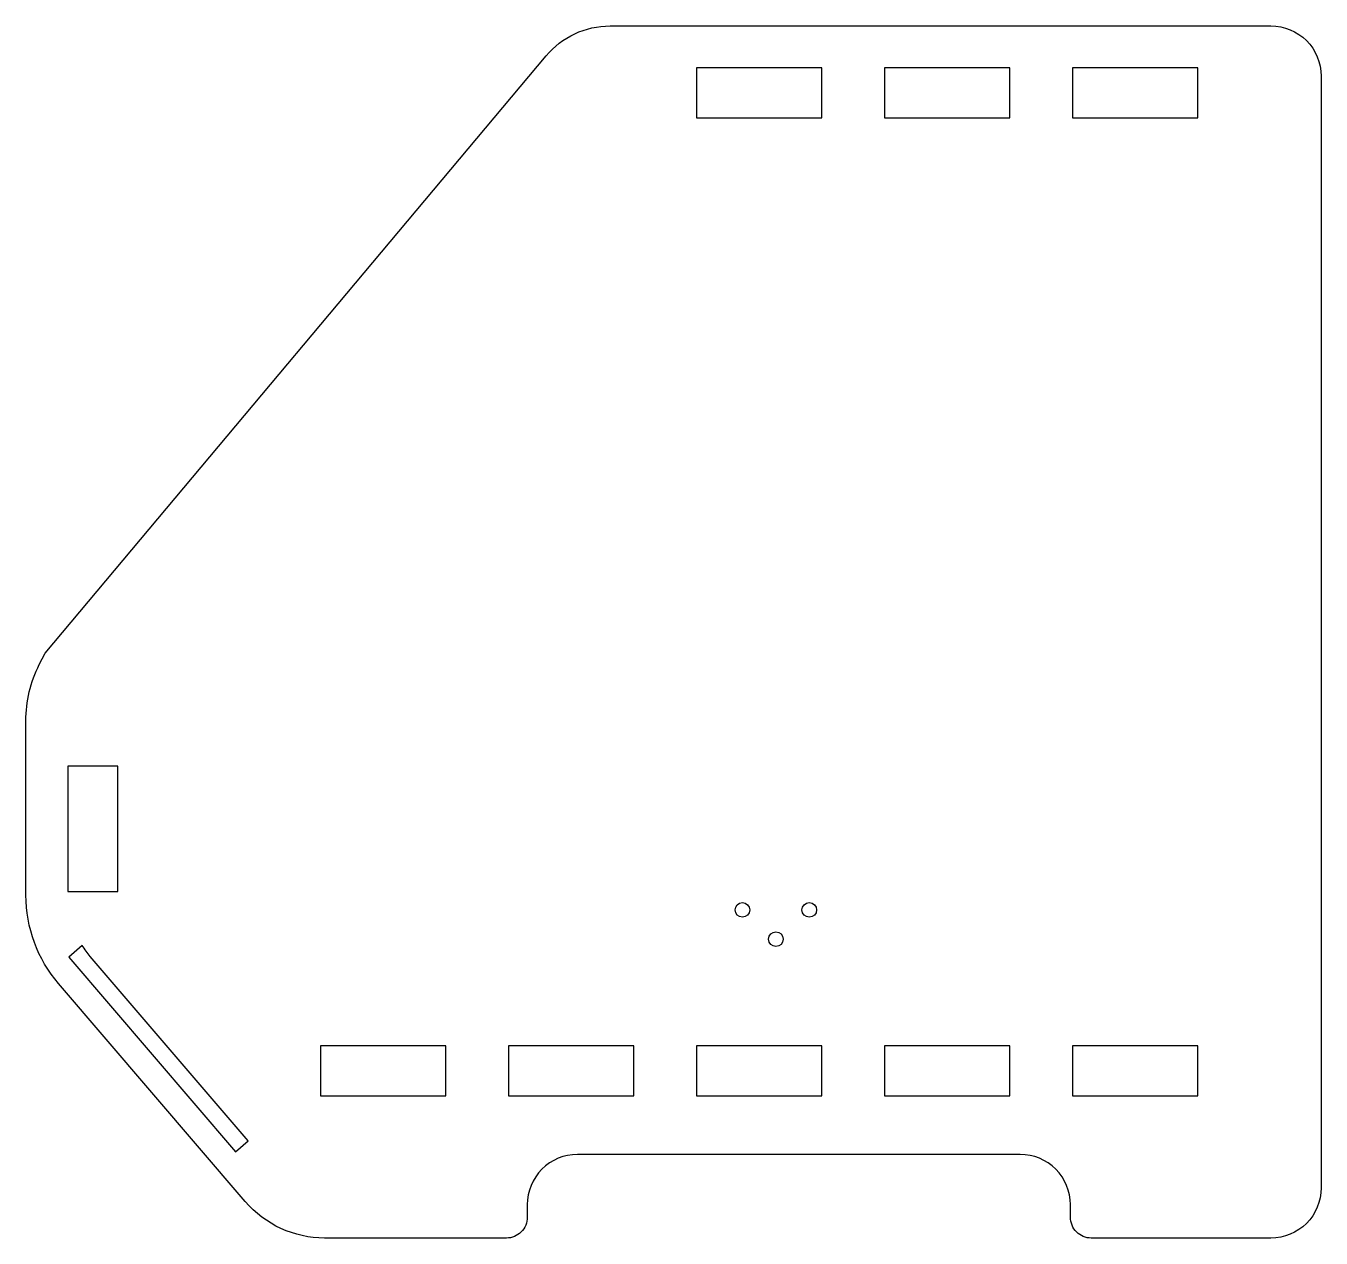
# Model space of a CAD drawing. Header units: millimetres. Extents: x 187 to 497, y -1706 to -1416.
import ezdxf

# ---------------------------------------------------------------- set-up
doc = ezdxf.new("R2010")
doc.units = ezdxf.units.MM
doc.layers.get('0').update_dxf_attribs({"linetype": 'CONTINUOUS'})

msp = doc.modelspace()

# ---------------------------------------------------------------- linework, layer by layer
for points in [[(191.76, -1565.93), (311.68, -1423.02, -0.221695), (327, -1415.87), (485.18, -1415.87, -0.414214), (497.18, -1427.87), (497.18, -1693.87, -0.414214), (485.18, -1705.87), (442.18, -1705.87, -0.414214), (437.18, -1700.87), (437.18, -1697.87, 0.414214), (425.18, -1685.87), (319.18, -1685.87, 0.414214), (307.18, -1697.87), (307.18, -1700.87, -0.414214), (302.18, -1705.87), (258.67, -1705.87, -0.218944), (239.69, -1697.14), (195, -1645, -0.179033), (187.18, -1623.85), (187.18, -1582.16, -0.117175), (190.38, -1568.66)], [(202.59, -1638.49, -0.036242), (200.66, -1635.87), (197.44, -1638.63), (237.38, -1685.22), (240.41, -1682.62)]]:
    msp.add_lwpolyline(points, format="xyb", close=True)
for points in [[(347.68, -1437.87), (377.68, -1437.87), (377.68, -1425.87), (347.68, -1425.87)], [(392.68, -1437.87), (422.68, -1437.87), (422.68, -1425.87), (392.68, -1425.87)], [(437.68, -1437.87), (467.68, -1437.87), (467.68, -1425.87), (437.68, -1425.87)], [(197.18, -1622.95), (209.18, -1622.95), (209.18, -1592.95), (197.18, -1592.95)], [(257.68, -1659.84), (257.68, -1671.84), (287.68, -1671.84), (287.68, -1659.84)], [(302.68, -1659.84), (302.68, -1671.84), (332.68, -1671.84), (332.68, -1659.84)], [(347.68, -1659.84), (347.68, -1671.84), (377.68, -1671.84), (377.68, -1659.84)], [(392.68, -1659.84), (392.68, -1671.84), (422.68, -1671.84), (422.68, -1659.84)], [(437.68, -1659.84), (437.68, -1671.84), (467.68, -1671.84), (467.68, -1659.84)]]:
    msp.add_lwpolyline(points, close=True)
for centre in [(358.68, -1627.36), (374.68, -1627.36), (366.68, -1634.36)]:
    msp.add_circle(centre, 1.75)

doc.saveas('drawing.dxf')
